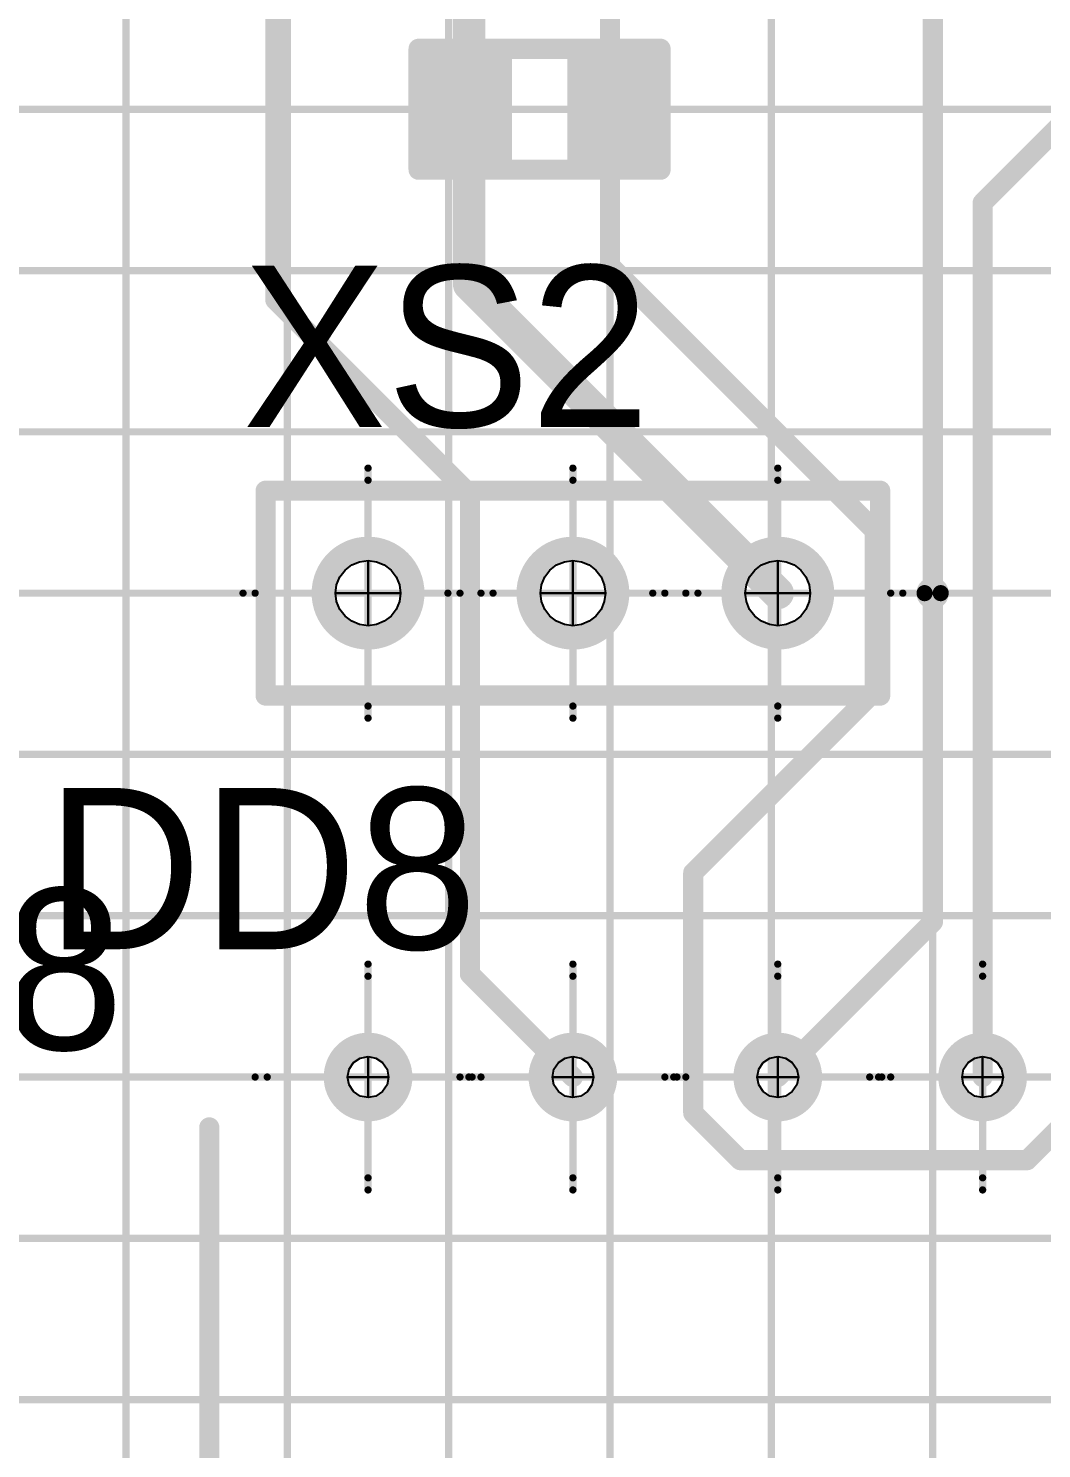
# Model space of a CAD drawing. Header units: millimetres. Extents: x 0 to 841, y 0 to 2540.
# Drawn here: x 190.58 to 215.7, y 2389.79 to 2425.01 of the extents above; entities that cross this region are included whole.
import ezdxf

# ---------------------------------------------------------------- set-up
doc = ezdxf.new("R2010")
doc.units = ezdxf.units.MM
for name, color, linetype in [('Mechanical11', 56, 'Continuous'), ('Mechanical12', 56, 'Continuous'), ('Mechanical7', 56, 'Continuous'), ('Mechanical9', 56, 'Continuous')]:
    doc.layers.add(name, color=color, linetype=linetype)

# ---------------------------------------------------------------- blocks, each defined once
blk = doc.blocks.new('BOASVIEW______T___O_______2_1_33_1_B_1')
at = {"layer": 'Mechanical12'}
for points in [[(127.445, 170.654), (129.567, 170.654), (129.567, 173.346), (127.445, 173.346)], [(130.939, 170.654), (133.061, 170.654), (133.061, 173.346), (130.939, 173.346)]]:
    blk.add_hatch(color=56, dxfattribs=at).paths.add_polyline_path(points)
at = {"layer": 'Mechanical12', "const_width": 0.5}
for points in [[(127.253, 170.5), (127.253, 173.5)], [(127.253, 173.5), (133.253, 173.5)], [(133.253, 170.5), (133.253, 173.5)], [(127.253, 170.5), (133.253, 170.5)], [(123.46, 157.46), (123.46, 162.54)], [(123.46, 162.54), (138.7, 162.54)], [(138.7, 157.46), (138.7, 162.54)], [(123.46, 157.46), (138.7, 157.46)], [(122.063, 133.543), (122.063, 146.751)]]:
    blk.add_lwpolyline(points, dxfattribs=at)
at = {"layer": 'Mechanical12'}
for points, const_width in [([(127.128, 173.5, 1), (127.378, 173.5, 1)], 0.25), ([(127.128, 173.5, 1), (127.378, 173.5, 1)], 0.25), ([(133.128, 173.5, 1), (133.378, 173.5, 1)], 0.25), ([(133.128, 173.5, 1), (133.378, 173.5, 1)], 0.25), ([(127.128, 170.5, 1), (127.378, 170.5, 1)], 0.25), ([(127.128, 170.5, 1), (127.378, 170.5, 1)], 0.25), ([(133.128, 170.5, 1), (133.378, 170.5, 1)], 0.25), ([(133.128, 170.5, 1), (133.378, 170.5, 1)], 0.25), ([(123.335, 162.54, 1), (123.585, 162.54, 1)], 0.25), ([(123.335, 162.54, 1), (123.585, 162.54, 1)], 0.25), ([(138.575, 162.54, 1), (138.825, 162.54, 1)], 0.25), ([(138.575, 162.54, 1), (138.825, 162.54, 1)], 0.25), ([(127.1, 160, 1), (124.9, 160, 1)], 0.6), ([(132.18, 160, 1), (129.98, 160, 1)], 0.6), ([(137.26, 160, 1), (135.06, 160, 1)], 0.6), ([(124.75, 160, 1), (125.05, 160, 1)], 0.3), ([(126.95, 160, 1), (127.25, 160, 1)], 0.3), ([(129.83, 160, 1), (130.13, 160, 1)], 0.3), ([(132.03, 160, 1), (132.33, 160, 1)], 0.3), ([(134.91, 160, 1), (135.21, 160, 1)], 0.3), ([(137.11, 160, 1), (137.41, 160, 1)], 0.3), ([(140.2, 160, 1), (139.8, 160, 1)], 0.4), ([(139.7, 160, 1), (139.9, 160, 1)], 0.2), ([(140.1, 160, 1), (140.3, 160, 1)], 0.2), ([(123.335, 157.46, 1), (123.585, 157.46, 1)], 0.25), ([(123.335, 157.46, 1), (123.585, 157.46, 1)], 0.25), ([(138.575, 157.46, 1), (138.825, 157.46, 1)], 0.25), ([(138.575, 157.46, 1), (138.825, 157.46, 1)], 0.25), ([(126.8, 148, 1), (125.2, 148, 1)], 0.6), ([(131.88, 148, 1), (130.28, 148, 1)], 0.6), ([(136.96, 148, 1), (135.36, 148, 1)], 0.6), ([(142.04, 148, 1), (140.44, 148, 1)], 0.6), ([(125.05, 148, 1), (125.35, 148, 1)], 0.3), ([(126.65, 148, 1), (126.95, 148, 1)], 0.3), ([(130.13, 148, 1), (130.43, 148, 1)], 0.3), ([(131.73, 148, 1), (132.03, 148, 1)], 0.3), ([(135.21, 148, 1), (135.51, 148, 1)], 0.3), ([(136.81, 148, 1), (137.11, 148, 1)], 0.3), ([(140.29, 148, 1), (140.59, 148, 1)], 0.3), ([(141.89, 148, 1), (142.19, 148, 1)], 0.3), ([(121.938, 146.751, 1), (122.188, 146.751, 1)], 0.25)]:
    blk.add_lwpolyline(points, format="xyb", close=True, dxfattribs=dict(at, const_width=const_width))
at = {"layer": 'Mechanical7', "const_width": 0.18}
for points in [[(126, 156.9), (126, 163.1)], [(131.08, 156.9), (131.08, 163.1)], [(136.16, 156.9), (136.16, 163.1)], [(122.9, 160), (129.1, 160)], [(127.98, 160), (134.18, 160)], [(133.06, 160), (139.26, 160)], [(126, 145.2), (126, 150.8)], [(131.08, 145.2), (131.08, 150.8)], [(136.16, 145.2), (136.16, 150.8)], [(141.24, 145.2), (141.24, 150.8)], [(123.2, 148), (128.8, 148)], [(128.28, 148), (133.88, 148)], [(133.36, 148), (138.96, 148)], [(138.44, 148), (144.04, 148)]]:
    blk.add_lwpolyline(points, dxfattribs=at)
at = {"layer": 'Mechanical7', "const_width": 0.09}
for points in [[(125.955, 163.1, 1), (126.045, 163.1, 1)], [(131.035, 163.1, 1), (131.125, 163.1, 1)], [(136.115, 163.1, 1), (136.205, 163.1, 1)], [(122.855, 160, 1), (122.945, 160, 1)], [(127.935, 160, 1), (128.025, 160, 1)], [(129.055, 160, 1), (129.145, 160, 1)], [(133.015, 160, 1), (133.105, 160, 1)], [(134.135, 160, 1), (134.225, 160, 1)], [(139.215, 160, 1), (139.305, 160, 1)], [(125.955, 156.9, 1), (126.045, 156.9, 1)], [(131.035, 156.9, 1), (131.125, 156.9, 1)], [(136.115, 156.9, 1), (136.205, 156.9, 1)], [(125.955, 150.8, 1), (126.045, 150.8, 1)], [(131.035, 150.8, 1), (131.125, 150.8, 1)], [(136.115, 150.8, 1), (136.205, 150.8, 1)], [(141.195, 150.8, 1), (141.285, 150.8, 1)], [(123.155, 148, 1), (123.245, 148, 1)], [(128.235, 148, 1), (128.325, 148, 1)], [(128.755, 148, 1), (128.845, 148, 1)], [(133.315, 148, 1), (133.405, 148, 1)], [(133.835, 148, 1), (133.925, 148, 1)], [(138.395, 148, 1), (138.485, 148, 1)], [(138.915, 148, 1), (139.005, 148, 1)], [(125.955, 145.2, 1), (126.045, 145.2, 1)], [(131.035, 145.2, 1), (131.125, 145.2, 1)], [(136.115, 145.2, 1), (136.205, 145.2, 1)], [(141.195, 145.2, 1), (141.285, 145.2, 1)]]:
    blk.add_lwpolyline(points, format="xyb", close=True, dxfattribs=at)
at = {"layer": 'Mechanical7'}
for s, p in [('XS2', (122.888, 164.124)), ('DD8', (118.011, 151.17)), ('R48', (110.133, 148.679))]:
    blk.add_text(s, height=4, dxfattribs=at).set_placement(p)
blk = doc.blocks.new('BOASVIEW______T___L_____2_1_1_1_B_4')
at = {"layer": 'Mechanical12'}
for points in [[(127.445, 170.654), (129.567, 170.654), (129.567, 173.346), (127.445, 173.346)], [(130.939, 170.654), (133.061, 170.654), (133.061, 173.346), (130.939, 173.346)]]:
    blk.add_hatch(color=56, dxfattribs=at).paths.add_polyline_path(points)
at = {"layer": 'Mechanical11'}
for p, q in [((125.429, 160.571), (125.597, 160.699)), ((125.597, 160.699), (125.791, 160.779)), ((125.791, 160.779), (126, 160.807)), ((126, 160.807), (126, 160)), ((126, 160), (126, 160.807)), ((126, 160.807), (126.209, 160.779)), ((126.209, 160.779), (126.403, 160.699)), ((126.403, 160.699), (126.571, 160.571)), ((130.509, 160.571), (130.677, 160.699)), ((130.677, 160.699), (130.871, 160.779)), ((130.871, 160.779), (131.08, 160.807)), ((131.08, 160.807), (131.08, 160)), ((131.08, 160), (131.08, 160.807)), ((131.08, 160.807), (131.289, 160.779)), ((131.289, 160.779), (131.483, 160.699)), ((131.483, 160.699), (131.651, 160.571)), ((135.589, 160.571), (135.757, 160.699)), ((135.757, 160.699), (135.951, 160.779)), ((135.951, 160.779), (136.16, 160.807)), ((136.16, 160.807), (136.16, 160)), ((136.16, 160), (136.16, 160.807)), ((136.16, 160.807), (136.369, 160.779)), ((136.369, 160.779), (136.563, 160.699)), ((136.563, 160.699), (136.731, 160.571)), ((125.221, 160.209), (125.301, 160.404)), ((125.301, 160.404), (125.429, 160.571)), ((126.571, 160.571), (126.699, 160.404)), ((126.699, 160.404), (126.779, 160.209)), ((130.301, 160.209), (130.381, 160.404)), ((130.381, 160.404), (130.509, 160.571)), ((131.651, 160.571), (131.779, 160.404)), ((131.779, 160.404), (131.859, 160.209)), ((135.381, 160.209), (135.461, 160.404)), ((135.461, 160.404), (135.589, 160.571)), ((136.731, 160.571), (136.859, 160.404)), ((136.859, 160.404), (136.939, 160.209)), ((125.193, 160), (125.221, 160.209)), ((126, 160), (125.193, 160)), ((126.807, 160), (126, 160)), ((126.779, 160.209), (126.807, 160)), ((130.273, 160), (130.301, 160.209)), ((131.08, 160), (130.273, 160)), ((131.887, 160), (131.08, 160)), ((131.859, 160.209), (131.887, 160)), ((135.353, 160), (135.381, 160.209)), ((136.16, 160), (135.353, 160)), ((136.967, 160), (136.16, 160)), ((136.939, 160.209), (136.967, 160)), ((125.529, 148.195), (125.64, 148.36)), ((125.64, 148.36), (125.805, 148.471)), ((125.805, 148.471), (126, 148.51)), ((126, 148.51), (126, 148)), ((130.609, 148.195), (130.72, 148.36)), ((130.72, 148.36), (130.885, 148.471)), ((130.885, 148.471), (131.08, 148.51)), ((131.08, 148.51), (131.08, 148)), ((135.689, 148.195), (135.8, 148.36)), ((135.8, 148.36), (135.965, 148.471)), ((135.965, 148.471), (136.16, 148.51)), ((136.16, 148.51), (136.16, 148)), ((140.769, 148.195), (140.88, 148.36)), ((140.88, 148.36), (141.045, 148.471)), ((141.045, 148.471), (141.24, 148.51)), ((141.24, 148.51), (141.24, 148)), ((125.49, 148), (125.529, 148.195)), ((126, 148), (125.49, 148)), ((126, 148), (126.51, 148)), ((126, 147.49), (126, 148)), ((126.51, 148), (126.471, 147.805)), ((130.57, 148), (130.609, 148.195)), ((131.08, 148), (130.57, 148)), ((131.08, 148), (131.59, 148)), ((131.08, 147.49), (131.08, 148)), ((131.59, 148), (131.551, 147.805)), ((135.65, 148), (135.689, 148.195)), ((136.16, 148), (135.65, 148)), ((136.16, 148), (136.67, 148)), ((136.16, 147.49), (136.16, 148)), ((136.67, 148), (136.631, 147.805)), ((140.73, 148), (140.769, 148.195)), ((141.24, 148), (140.73, 148)), ((141.24, 148), (141.75, 148)), ((141.24, 147.49), (141.24, 148)), ((141.75, 148), (141.711, 147.805)), ((126.361, 147.639), (126.195, 147.529)), ((126.471, 147.805), (126.361, 147.639)), ((131.441, 147.639), (131.275, 147.529)), ((131.551, 147.805), (131.441, 147.639)), ((136.521, 147.639), (136.355, 147.529)), ((136.631, 147.805), (136.521, 147.639)), ((141.601, 147.639), (141.435, 147.529)), ((141.711, 147.805), (141.601, 147.639)), ((126.195, 147.529), (126, 147.49)), ((131.275, 147.529), (131.08, 147.49)), ((136.355, 147.529), (136.16, 147.49)), ((141.435, 147.529), (141.24, 147.49))]:
    blk.add_line(p, q, dxfattribs=at)
at = {"layer": 'Mechanical12'}
for p, q in [((125.193, 160), (126, 160)), ((125.221, 159.791), (125.193, 160)), ((126, 159.193), (126, 160)), ((126, 160), (126.807, 160)), ((126, 160), (126, 159.193)), ((126.807, 160), (126.779, 159.791)), ((130.273, 160), (131.08, 160)), ((130.301, 159.791), (130.273, 160)), ((131.08, 159.193), (131.08, 160)), ((131.08, 160), (131.887, 160)), ((131.08, 160), (131.08, 159.193)), ((131.887, 160), (131.859, 159.791)), ((135.353, 160), (136.16, 160)), ((135.381, 159.791), (135.353, 160)), ((136.16, 159.193), (136.16, 160)), ((136.16, 160), (136.967, 160)), ((136.16, 160), (136.16, 159.193)), ((136.967, 160), (136.939, 159.791)), ((125.301, 159.597), (125.221, 159.791)), ((125.429, 159.429), (125.301, 159.597)), ((126.699, 159.597), (126.571, 159.429)), ((126.779, 159.791), (126.699, 159.597)), ((130.381, 159.597), (130.301, 159.791)), ((130.509, 159.429), (130.381, 159.597)), ((131.779, 159.597), (131.651, 159.429)), ((131.859, 159.791), (131.779, 159.597)), ((135.461, 159.597), (135.381, 159.791)), ((135.589, 159.429), (135.461, 159.597)), ((136.859, 159.597), (136.731, 159.429)), ((136.939, 159.791), (136.859, 159.597)), ((125.597, 159.301), (125.429, 159.429)), ((125.791, 159.221), (125.597, 159.301)), ((126, 159.193), (125.791, 159.221)), ((126.209, 159.221), (126, 159.193)), ((126.403, 159.301), (126.209, 159.221)), ((126.571, 159.429), (126.403, 159.301)), ((130.677, 159.301), (130.509, 159.429)), ((130.871, 159.221), (130.677, 159.301)), ((131.08, 159.193), (130.871, 159.221)), ((131.289, 159.221), (131.08, 159.193)), ((131.483, 159.301), (131.289, 159.221)), ((131.651, 159.429), (131.483, 159.301)), ((135.757, 159.301), (135.589, 159.429)), ((135.951, 159.221), (135.757, 159.301)), ((136.16, 159.193), (135.951, 159.221)), ((136.369, 159.221), (136.16, 159.193)), ((136.563, 159.301), (136.369, 159.221)), ((136.731, 159.429), (136.563, 159.301)), ((126, 148), (126, 148.51)), ((126, 148.51), (126.195, 148.471)), ((126.195, 148.471), (126.361, 148.36)), ((126.361, 148.36), (126.471, 148.195)), ((131.08, 148), (131.08, 148.51)), ((131.08, 148.51), (131.275, 148.471)), ((131.275, 148.471), (131.441, 148.36)), ((131.441, 148.36), (131.551, 148.195)), ((136.16, 148), (136.16, 148.51)), ((136.16, 148.51), (136.355, 148.471)), ((136.355, 148.471), (136.521, 148.36)), ((136.521, 148.36), (136.631, 148.195)), ((141.24, 148), (141.24, 148.51)), ((141.24, 148.51), (141.435, 148.471)), ((141.435, 148.471), (141.601, 148.36)), ((141.601, 148.36), (141.711, 148.195)), ((125.49, 148), (126, 148)), ((125.529, 147.805), (125.49, 148)), ((126, 148), (126, 147.49)), ((126.51, 148), (126, 148)), ((126.471, 148.195), (126.51, 148)), ((130.57, 148), (131.08, 148)), ((130.609, 147.805), (130.57, 148)), ((131.08, 148), (131.08, 147.49)), ((131.59, 148), (131.08, 148)), ((131.551, 148.195), (131.59, 148)), ((135.65, 148), (136.16, 148)), ((135.689, 147.805), (135.65, 148)), ((136.16, 148), (136.16, 147.49)), ((136.67, 148), (136.16, 148)), ((136.631, 148.195), (136.67, 148)), ((140.73, 148), (141.24, 148)), ((140.769, 147.805), (140.73, 148)), ((141.24, 148), (141.24, 147.49)), ((141.75, 148), (141.24, 148)), ((141.711, 148.195), (141.75, 148)), ((125.64, 147.639), (125.529, 147.805)), ((125.805, 147.529), (125.64, 147.639)), ((130.72, 147.639), (130.609, 147.805)), ((130.885, 147.529), (130.72, 147.639)), ((135.8, 147.639), (135.689, 147.805)), ((135.965, 147.529), (135.8, 147.639)), ((140.88, 147.639), (140.769, 147.805)), ((141.045, 147.529), (140.88, 147.639)), ((126, 147.49), (125.805, 147.529)), ((131.08, 147.49), (130.885, 147.529)), ((136.16, 147.49), (135.965, 147.529)), ((141.24, 147.49), (141.045, 147.529))]:
    blk.add_line(p, q, dxfattribs=at)
for points, const_width in [([(140.007, 151.847), (140.007, 188.966)], 0.5), ([(123.7, 167.274), (123.7, 178.958)], 0.5), ([(128.506, 172), (128.506, 175.382)], 0.8), ([(132, 172), (132, 174.386)], 0.5), ([(128.506, 167.654), (128.506, 172)], 0.8), ([(132, 168.118), (132, 172)], 0.5), ([(141.24, 169.677), (143.563, 172)], 0.5), ([(141.24, 148), (141.24, 169.677)], 0.5), ([(132, 168.118), (138.568, 161.55)], 0.5), ([(128.506, 167.654), (136.16, 160)], 0.8), ([(123.7, 167.274), (128.526, 162.448)], 0.5), ([(128.526, 150.554), (128.526, 162.448)], 0.5), ([(138.568, 157.571), (138.568, 161.55)], 0.5), ([(134.064, 153.067), (138.568, 157.571)], 0.5), ([(134.064, 147.106), (134.064, 153.067)], 0.5), ([(136.16, 148), (140.007, 151.847)], 0.5), ([(128.526, 150.554), (131.08, 148)], 0.5), ([(134.064, 147.106), (135.232, 145.938)], 0.5), ([(142.344, 145.938), (143.563, 147.157)], 0.5), ([(135.232, 145.938), (142.344, 145.938)], 0.5)]:
    blk.add_lwpolyline(points, dxfattribs=dict(at, const_width=const_width))
for points, const_width in [([(128.306, 172, 1), (128.706, 172, 1)], 0.4), ([(128.306, 172, 1), (128.706, 172, 1)], 0.4), ([(131.875, 172, 1), (132.125, 172, 1)], 0.25), ([(131.875, 172, 1), (132.125, 172, 1)], 0.25), ([(141.115, 169.677, 1), (141.365, 169.677, 1)], 0.25), ([(141.115, 169.677, 1), (141.365, 169.677, 1)], 0.25), ([(131.875, 168.118, 1), (132.125, 168.118, 1)], 0.25), ([(131.875, 168.118, 1), (132.125, 168.118, 1)], 0.25), ([(128.306, 167.654, 1), (128.706, 167.654, 1)], 0.4), ([(128.306, 167.654, 1), (128.706, 167.654, 1)], 0.4), ([(123.575, 167.274, 1), (123.825, 167.274, 1)], 0.25), ([(123.575, 167.274, 1), (123.825, 167.274, 1)], 0.25), ([(128.401, 162.448, 1), (128.651, 162.448, 1)], 0.25), ([(128.401, 162.448, 1), (128.651, 162.448, 1)], 0.25), ([(138.443, 161.55, 1), (138.693, 161.55, 1)], 0.25), ([(138.443, 161.55, 1), (138.693, 161.55, 1)], 0.25), ([(127.1, 160, 1), (124.9, 160, 1)], 0.6), ([(132.18, 160, 1), (129.98, 160, 1)], 0.6), ([(137.26, 160, 1), (135.06, 160, 1)], 0.6), ([(124.75, 160, 1), (125.05, 160, 1)], 0.3), ([(126.95, 160, 1), (127.25, 160, 1)], 0.3), ([(129.83, 160, 1), (130.13, 160, 1)], 0.3), ([(132.03, 160, 1), (132.33, 160, 1)], 0.3), ([(134.91, 160, 1), (135.21, 160, 1)], 0.3), ([(135.96, 160, 1), (136.36, 160, 1)], 0.4), ([(137.11, 160, 1), (137.41, 160, 1)], 0.3), ([(138.443, 157.571, 1), (138.693, 157.571, 1)], 0.25), ([(138.443, 157.571, 1), (138.693, 157.571, 1)], 0.25), ([(133.939, 153.067, 1), (134.189, 153.067, 1)], 0.25), ([(133.939, 153.067, 1), (134.189, 153.067, 1)], 0.25), ([(139.882, 151.847, 1), (140.132, 151.847, 1)], 0.25), ([(139.882, 151.847, 1), (140.132, 151.847, 1)], 0.25), ([(128.401, 150.554, 1), (128.651, 150.554, 1)], 0.25), ([(128.401, 150.554, 1), (128.651, 150.554, 1)], 0.25), ([(126.8, 148, 1), (125.2, 148, 1)], 0.6), ([(131.88, 148, 1), (130.28, 148, 1)], 0.6), ([(136.96, 148, 1), (135.36, 148, 1)], 0.6), ([(142.04, 148, 1), (140.44, 148, 1)], 0.6), ([(125.05, 148, 1), (125.35, 148, 1)], 0.3), ([(126.65, 148, 1), (126.95, 148, 1)], 0.3), ([(130.13, 148, 1), (130.43, 148, 1)], 0.3), ([(131.73, 148, 1), (132.03, 148, 1)], 0.3), ([(135.21, 148, 1), (135.51, 148, 1)], 0.3), ([(136.81, 148, 1), (137.11, 148, 1)], 0.3), ([(140.29, 148, 1), (140.59, 148, 1)], 0.3), ([(141.89, 148, 1), (142.19, 148, 1)], 0.3), ([(130.955, 148, 1), (131.205, 148, 1)], 0.25), ([(136.035, 148, 1), (136.285, 148, 1)], 0.25), ([(141.115, 148, 1), (141.365, 148, 1)], 0.25), ([(133.939, 147.106, 1), (134.189, 147.106, 1)], 0.25), ([(133.939, 147.106, 1), (134.189, 147.106, 1)], 0.25), ([(135.107, 145.938, 1), (135.357, 145.938, 1)], 0.25), ([(135.107, 145.938, 1), (135.357, 145.938, 1)], 0.25), ([(142.219, 145.938, 1), (142.469, 145.938, 1)], 0.25), ([(142.219, 145.938, 1), (142.469, 145.938, 1)], 0.25)]:
    blk.add_lwpolyline(points, format="xyb", close=True, dxfattribs=dict(at, const_width=const_width))
at = {"layer": 'Mechanical7', "const_width": 0.18}
for points in [[(126, 157.2), (126, 162.8)], [(131.08, 157.2), (131.08, 162.8)], [(136.16, 157.2), (136.16, 162.8)], [(123.2, 160), (128.8, 160)], [(128.28, 160), (133.88, 160)], [(133.36, 160), (138.96, 160)], [(126, 145.5), (126, 150.5)], [(131.08, 145.5), (131.08, 150.5)], [(136.16, 145.5), (136.16, 150.5)], [(141.24, 145.5), (141.24, 150.5)], [(123.5, 148), (128.5, 148)], [(128.58, 148), (133.58, 148)], [(133.66, 148), (138.66, 148)], [(138.74, 148), (143.74, 148)]]:
    blk.add_lwpolyline(points, dxfattribs=at)
at = {"layer": 'Mechanical7', "const_width": 0.09}
for points in [[(125.955, 162.8, 1), (126.045, 162.8, 1)], [(131.035, 162.8, 1), (131.125, 162.8, 1)], [(136.115, 162.8, 1), (136.205, 162.8, 1)], [(123.155, 160, 1), (123.245, 160, 1)], [(128.235, 160, 1), (128.325, 160, 1)], [(128.755, 160, 1), (128.845, 160, 1)], [(133.315, 160, 1), (133.405, 160, 1)], [(133.835, 160, 1), (133.925, 160, 1)], [(138.915, 160, 1), (139.005, 160, 1)], [(125.955, 157.2, 1), (126.045, 157.2, 1)], [(131.035, 157.2, 1), (131.125, 157.2, 1)], [(136.115, 157.2, 1), (136.205, 157.2, 1)], [(125.955, 150.5, 1), (126.045, 150.5, 1)], [(131.035, 150.5, 1), (131.125, 150.5, 1)], [(136.115, 150.5, 1), (136.205, 150.5, 1)], [(141.195, 150.5, 1), (141.285, 150.5, 1)], [(123.455, 148, 1), (123.545, 148, 1)], [(128.455, 148, 1), (128.545, 148, 1)], [(128.535, 148, 1), (128.625, 148, 1)], [(133.535, 148, 1), (133.625, 148, 1)], [(133.615, 148, 1), (133.705, 148, 1)], [(138.615, 148, 1), (138.705, 148, 1)], [(138.695, 148, 1), (138.785, 148, 1)], [(125.955, 145.5, 1), (126.045, 145.5, 1)], [(131.035, 145.5, 1), (131.125, 145.5, 1)], [(136.115, 145.5, 1), (136.205, 145.5, 1)], [(141.195, 145.5, 1), (141.285, 145.5, 1)]]:
    blk.add_lwpolyline(points, format="xyb", close=True, dxfattribs=at)
at = {"layer": 'Mechanical9', "const_width": 0.18}
for points in [[(120, 0), (120, 210)], [(124, 0), (124, 210)], [(128, 0), (128, 210)], [(132, 0), (132, 210)], [(136, 0), (136, 210)], [(140, 0), (140, 210)], [(0, 172), (320, 172)], [(0, 168), (320, 168)], [(0, 164), (320, 164)], [(0, 160), (320, 160)], [(0, 156), (320, 156)], [(0, 152), (320, 152)], [(0, 148), (320, 148)], [(0, 144), (320, 144)], [(0, 140), (320, 140)]]:
    blk.add_lwpolyline(points, dxfattribs=at)

msp = doc.modelspace()

# ---------------------------------------------------------------- block references
for name in ['BOASVIEW______T___L_____2_1_1_1_B_4', 'BOASVIEW______T___O_______2_1_33_1_B_1']:
    msp.add_blockref(name, (73, 2251))

doc.saveas('drawing.dxf')
